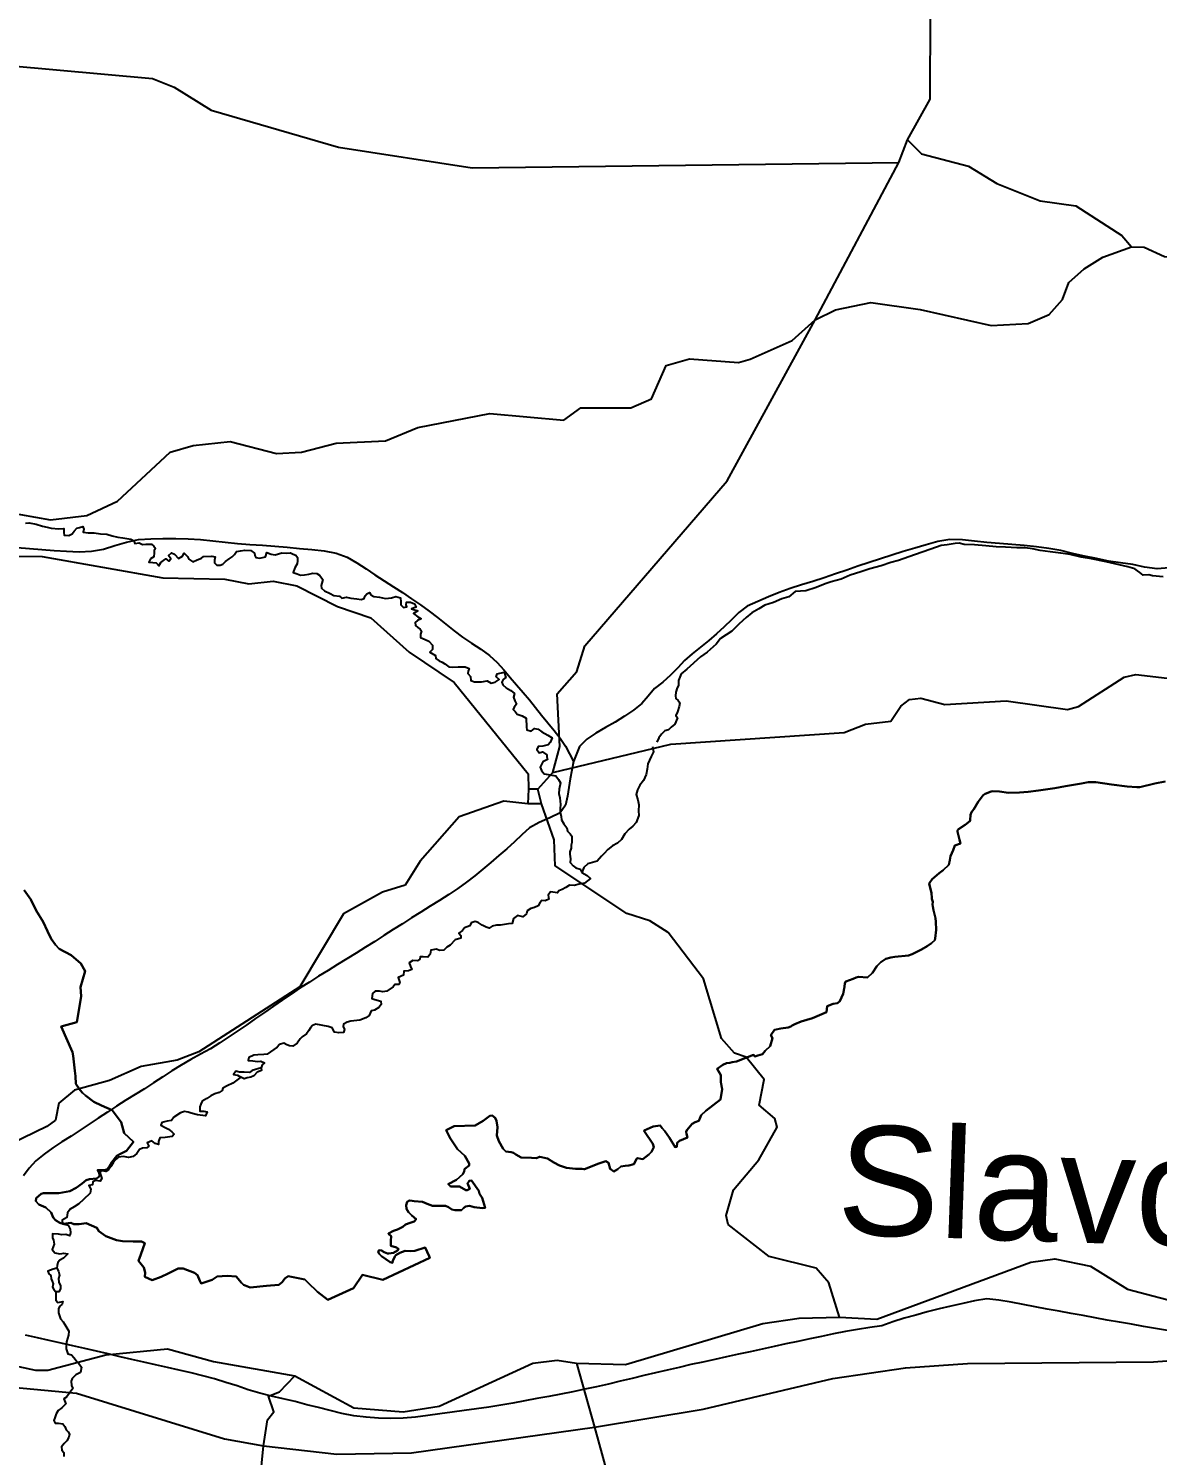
# Model space of a CAD drawing. Header units: metres. Extents: x 13.21 to 19.52, y 42.14 to 46.62.
# Drawn here: x 17.6975 to 17.9286, y 45.1507 to 45.4428 of the extents above; entities that cross this region are included whole.
import ezdxf

# ---------------------------------------------------------------- set-up
doc = ezdxf.new("R2010")
doc.units = ezdxf.units.M
doc.header["$MEASUREMENT"] = 0
for name, color, linetype in [('CESTE', 5, 'Continuous'), ('hr', 9, 'Continuous'), ('naziv_veci', 1, 'Continuous'), ('PRUGE', 7, 'Continuous'), ('RIJEKE', 4, 'Continuous')]:
    doc.layers.add(name, color=color, linetype=linetype)
doc.styles.get("Standard").update_dxf_attribs({"font": 'arial.ttf'})

msp = doc.modelspace()

# ---------------------------------------------------------------- linework, layer by layer
at = {"layer": 'CESTE'}
for p, q in [((17.87568, 45.41541), (17.87745, 45.42)), ((17.85852, 45.38317), (17.87568, 45.41541)), ((17.80178, 45.28709), (17.80484, 45.29053)), ((17.79984, 45.28709), (17.79969, 45.2841)), ((17.80178, 45.28709), (17.79984, 45.28709)), ((17.80249, 45.28413), (17.80178, 45.28709)), ((17.80249, 45.28413), (17.79969, 45.2841)), ((17.80964, 45.16962), (17.81334, 45.1565))]:
    msp.add_line(p, q, dxfattribs=at)
for points in [[(17.87745, 45.42), (17.88205, 45.42832), (17.88215, 45.44624)], [(17.66459, 45.43782), (17.72285, 45.43254), (17.72727, 45.43081), (17.7349, 45.42608), (17.76091, 45.41855), (17.78833, 45.41429), (17.87568, 45.41541)], [(17.87745, 45.42), (17.8803, 45.41715), (17.8899, 45.41461), (17.89571, 45.4111), (17.90458, 45.40753), (17.91192, 45.40651), (17.9213, 45.40047), (17.92326, 45.39809)], [(17.85852, 45.38317), (17.8627, 45.3852), (17.86995, 45.38669), (17.88, 45.38526), (17.89458, 45.38201), (17.90215, 45.38242), (17.90644, 45.38428), (17.90915, 45.38735), (17.91048, 45.3908), (17.91359, 45.39364), (17.91745, 45.39601), (17.92326, 45.39809)], [(17.92326, 45.39809), (17.92587, 45.39805), (17.93003, 45.39613), (17.93754, 45.39529), (17.94043, 45.39036), (17.94297, 45.39063), (17.94953, 45.3934), (17.95779, 45.39321)], [(17.68278, 45.34217), (17.68963, 45.34439), (17.70195, 45.34226), (17.70939, 45.34309), (17.7157, 45.34608), (17.72649, 45.3561), (17.7312, 45.35747), (17.73877, 45.35827), (17.74827, 45.35583), (17.75337, 45.35611), (17.76044, 45.35793), (17.77056, 45.35843), (17.77719, 45.36112), (17.79194, 45.36398), (17.80707, 45.36265), (17.81056, 45.36515), (17.82077, 45.36516), (17.82499, 45.36699), (17.82805, 45.3738), (17.8328, 45.37518), (17.84286, 45.37442), (17.84525, 45.37511), (17.85385, 45.37896), (17.85852, 45.38317)], [(17.80484, 45.29053), (17.80626, 45.29583), (17.80573, 45.3066), (17.80975, 45.31118), (17.81135, 45.31645), (17.84052, 45.3502), (17.85852, 45.38317)], [(17.67572, 45.33203), (17.685, 45.33484), (17.70025, 45.3347), (17.72496, 45.33035), (17.7377, 45.33012), (17.74255, 45.32913), (17.74759, 45.3297), (17.75243, 45.3287), (17.76074, 45.32453), (17.76759, 45.32221), (17.77542, 45.31512), (17.78464, 45.30894), (17.7998, 45.29026), (17.79984, 45.28709)], [(17.80484, 45.29053), (17.82897, 45.29631), (17.86445, 45.29868), (17.86886, 45.30038), (17.87404, 45.30105), (17.87604, 45.30409), (17.87786, 45.30545), (17.88019, 45.30576), (17.8851, 45.30447), (17.89764, 45.30522), (17.91016, 45.30344), (17.91245, 45.30404), (17.92178, 45.31006), (17.92416, 45.31058), (17.93172, 45.30966), (17.94443, 45.30937), (17.94669, 45.30859), (17.95358, 45.30322), (17.96105, 45.30291), (17.96434, 45.30362)], [(17.79969, 45.2841), (17.79476, 45.28466), (17.78562, 45.28144), (17.77766, 45.27238), (17.77456, 45.26747), (17.76993, 45.26601), (17.76193, 45.26157), (17.75303, 45.24668), (17.73232, 45.23336), (17.72793, 45.23165), (17.72054, 45.23032), (17.71404, 45.2275), (17.70691, 45.22551), (17.7037, 45.22283), (17.70301, 45.21935), (17.7012, 45.21806), (17.68864, 45.21199), (17.68178, 45.20963), (17.67446, 45.20464), (17.66438, 45.19916), (17.6616, 45.1962), (17.66172, 45.18813)], [(17.86354, 45.179), (17.86132, 45.18603), (17.8587, 45.18908), (17.84914, 45.19143), (17.84071, 45.19803), (17.84031, 45.19982), (17.84183, 45.20512), (17.847, 45.21124), (17.85077, 45.21792), (17.85029, 45.21971), (17.84709, 45.2224), (17.84811, 45.22768), (17.84442, 45.23225), (17.84203, 45.23304), (17.83935, 45.23607), (17.83568, 45.2483), (17.8284, 45.25775), (17.82465, 45.26014), (17.81998, 45.26166), (17.8053, 45.27144), (17.80509, 45.27675), (17.80249, 45.28413)], [(17.49393, 45.22207), (17.50836, 45.21854), (17.53558, 45.21388), (17.55014, 45.21067), (17.56384, 45.2059), (17.59451, 45.19316), (17.61734, 45.19235), (17.63203, 45.18944), (17.65263, 45.17615), (17.66543, 45.17032), (17.68464, 45.16562), (17.7073, 45.16349), (17.73761, 45.15416), (17.74559, 45.15269)], [(17.86354, 45.179), (17.87115, 45.17859), (17.90265, 45.19026), (17.90762, 45.19097), (17.91491, 45.18949), (17.92248, 45.18477), (17.93438, 45.18159), (17.94922, 45.1791), (17.96546, 45.17882)], [(17.66172, 45.18813), (17.68192, 45.17198), (17.68427, 45.17132), (17.69893, 45.16817), (17.7014, 45.1682), (17.71332, 45.17135), (17.72592, 45.17253), (17.73537, 45.16998), (17.75198, 45.16704)], [(17.80964, 45.16962), (17.81973, 45.16931), (17.84782, 45.17771), (17.85526, 45.17886), (17.86354, 45.179)], [(17.81334, 45.1565), (17.83559, 45.16023), (17.86211, 45.16648), (17.87705, 45.16867), (17.88969, 45.16956), (17.92782, 45.16988), (17.93792, 45.17066), (17.94767, 45.17267), (17.96546, 45.17882)], [(17.75198, 45.16704), (17.76411, 45.1605), (17.77415, 45.15967), (17.78152, 45.16082), (17.80073, 45.16963), (17.8057, 45.1702), (17.80964, 45.16962)], [(17.74559, 45.15269), (17.74638, 45.15805), (17.74772, 45.15965), (17.74662, 45.16288), (17.74885, 45.16374), (17.75198, 45.16704)], [(17.74559, 45.15269), (17.76063, 45.15098), (17.77587, 45.15129), (17.81334, 45.1565)], [(17.81334, 45.1565), (17.82206, 45.12475), (17.81968, 45.12237)], [(17.73585, 45.12327), (17.74488, 45.14574), (17.74559, 45.15269)]]:
    msp.add_lwpolyline(points, dxfattribs=at)
at = {"layer": 'hr'}
for points in [[(17.93019, 45.28869), (17.92807, 45.28824), (17.92497, 45.28753), (17.92436, 45.28749), (17.92241, 45.28763), (17.91917, 45.28805), (17.91597, 45.28854), (17.91504, 45.28856), (17.9144, 45.28853), (17.91302, 45.28824), (17.90978, 45.28774), (17.90757, 45.28732), (17.90427, 45.2868), (17.90216, 45.28658), (17.90039, 45.28644), (17.89814, 45.28639), (17.89626, 45.28662), (17.8949, 45.28667), (17.89457, 45.28662), (17.89332, 45.28617), (17.89295, 45.28589), (17.8919, 45.28454), (17.891, 45.28301), (17.89052, 45.28237), (17.8903, 45.28182), (17.89027, 45.28078), (17.89021, 45.28055), (17.88927, 45.27982), (17.88786, 45.27893), (17.8877, 45.27865), (17.8877, 45.27844), (17.88808, 45.27676), (17.88831, 45.27597), (17.88713, 45.27558), (17.88677, 45.27462), (17.88622, 45.27342), (17.88611, 45.27257), (17.88589, 45.27164), (17.88476, 45.27051), (17.88394, 45.26989), (17.88247, 45.26868), (17.88199, 45.26797), (17.88189, 45.2677), (17.88232, 45.26589), (17.88232, 45.26552), (17.8824, 45.26514), (17.88244, 45.26464), (17.88259, 45.26406), (17.88257, 45.26353), (17.88259, 45.26307), (17.88273, 45.26236), (17.88313, 45.26067), (17.88324, 45.25996), (17.88331, 45.25832), (17.88311, 45.25653), (17.88301, 45.25623), (17.88235, 45.25561), (17.88144, 45.25497), (17.88032, 45.25429), (17.87841, 45.25335), (17.87761, 45.25303), (17.87485, 45.25278), (17.87403, 45.25263), (17.87297, 45.25239), (17.87198, 45.25167), (17.87146, 45.25119), (17.87118, 45.25086), (17.87029, 45.24954), (17.86921, 45.24857), (17.8674, 45.2487), (17.86689, 45.24853), (17.86634, 45.24827), (17.86478, 45.24774), (17.86458, 45.24738), (17.86455, 45.24667), (17.86426, 45.24522), (17.86361, 45.24372), (17.86313, 45.24328), (17.86221, 45.24319), (17.86096, 45.24268), (17.86082, 45.24148), (17.858, 45.2402), (17.85568, 45.23953), (17.85433, 45.23901), (17.85385, 45.2387), (17.85356, 45.23852), (17.85302, 45.23834), (17.85148, 45.2381), (17.85022, 45.23785), (17.84944, 45.23676), (17.84979, 45.23615), (17.8493, 45.23448), (17.84826, 45.23356), (17.84775, 45.23284), (17.84677, 45.23262), (17.84617, 45.23242), (17.84593, 45.23276), (17.84242, 45.23138), (17.84154, 45.2312), (17.84109, 45.23107), (17.84038, 45.23102), (17.83963, 45.23071), (17.83848, 45.22986), (17.83924, 45.22856), (17.83922, 45.22715), (17.8395, 45.22571), (17.83913, 45.2236), (17.83611, 45.22127), (17.8352, 45.22036), (17.83505, 45.22003), (17.83471, 45.21919), (17.83394, 45.21892), (17.83337, 45.21861), (17.83226, 45.21729), (17.83215, 45.21699), (17.83218, 45.21659), (17.83237, 45.21579), (17.83073, 45.21511), (17.83028, 45.21474), (17.83021, 45.21392), (17.82985, 45.21384), (17.82872, 45.21571), (17.82772, 45.21709), (17.82718, 45.21773), (17.82681, 45.21827), (17.82538, 45.21809), (17.82355, 45.21727), (17.82361, 45.21702), (17.82532, 45.21452), (17.82548, 45.21385), (17.82499, 45.2129), (17.8245, 45.21233), (17.82322, 45.21136), (17.82283, 45.21146), (17.82222, 45.21156), (17.82196, 45.21142), (17.82184, 45.21112), (17.8214, 45.21035), (17.8204, 45.21008), (17.8196, 45.21), (17.81877, 45.20985), (17.81811, 45.2093), (17.81763, 45.20902), (17.81728, 45.20882), (17.81654, 45.20937), (17.8162, 45.21059), (17.81565, 45.21098), (17.81423, 45.2105), (17.81133, 45.2093), (17.81116, 45.20933), (17.81085, 45.20936), (17.80945, 45.20938), (17.8076, 45.20962), (17.80619, 45.21008), (17.80504, 45.21071), (17.80371, 45.2115), (17.80215, 45.21183), (17.80207, 45.21185), (17.80148, 45.2116), (17.80045, 45.21163), (17.79836, 45.21169), (17.79727, 45.21236), (17.79675, 45.21265), (17.7963, 45.2128), (17.79521, 45.21295), (17.79467, 45.21349), (17.79373, 45.21503), (17.79337, 45.21623), (17.79349, 45.2179), (17.7933, 45.21925), (17.79298, 45.21984), (17.79241, 45.22029), (17.7919, 45.22021), (17.79059, 45.21924), (17.78894, 45.21827), (17.78464, 45.21814), (17.78299, 45.21729), (17.78383, 45.21565), (17.78532, 45.21344), (17.78678, 45.21203), (17.7877, 45.21049), (17.78771, 45.21007), (17.78679, 45.2094), (17.78676, 45.20924), (17.78669, 45.20888), (17.78641, 45.20833), (17.78568, 45.2077), (17.78508, 45.20712), (17.7834, 45.20625), (17.7838, 45.20585), (17.78403, 45.20578), (17.78569, 45.20578), (17.78703, 45.20504), (17.78731, 45.20502), (17.78781, 45.20533), (17.78737, 45.20648), (17.78763, 45.20676), (17.7877, 45.20694), (17.78814, 45.20699), (17.78966, 45.20486), (17.78981, 45.20426), (17.79036, 45.20345), (17.79097, 45.20141), (17.79045, 45.20133), (17.78874, 45.20157), (17.78779, 45.2018), (17.78693, 45.20169), (17.7865, 45.20137), (17.78611, 45.20094), (17.78474, 45.20092), (17.78412, 45.2011), (17.78345, 45.20158), (17.78287, 45.20182), (17.78021, 45.2018), (17.7791, 45.2022), (17.77817, 45.20261), (17.77641, 45.20278), (17.77605, 45.20286), (17.7755, 45.20293), (17.77502, 45.20266), (17.77482, 45.20197), (17.77485, 45.20119), (17.77528, 45.20052), (17.77597, 45.19983), (17.77683, 45.19907), (17.77643, 45.1986), (17.77558, 45.19834), (17.77466, 45.19798), (17.77409, 45.19749), (17.77304, 45.19696), (17.77218, 45.1967), (17.77116, 45.19614), (17.7712, 45.19611), (17.77172, 45.19558), (17.77162, 45.19467), (17.77165, 45.19361), (17.77283, 45.19329), (17.77324, 45.19305), (17.77303, 45.19267), (17.77217, 45.19218), (17.77121, 45.19206), (17.77097, 45.19209), (17.77029, 45.19234), (17.76977, 45.19266), (17.76925, 45.19274), (17.76903, 45.19241), (17.76926, 45.19198), (17.76972, 45.19149), (17.77149, 45.19032), (17.77201, 45.19017), (17.77207, 45.19053), (17.77247, 45.19146), (17.77269, 45.19174), (17.77348, 45.19223), (17.77457, 45.19263), (17.77572, 45.19251), (17.77657, 45.19263), (17.77868, 45.19329), (17.77951, 45.1915), (17.77965, 45.19119), (17.77003, 45.18669), (17.76586, 45.18773), (17.76403, 45.18498), (17.75873, 45.18255), (17.75667, 45.18424), (17.75465, 45.18615), (17.75402, 45.18674), (17.75065, 45.18741), (17.74997, 45.18693), (17.74961, 45.18647), (17.7494, 45.1862), (17.74872, 45.18564), (17.7462, 45.18546), (17.74282, 45.1851), (17.74151, 45.18565), (17.74144, 45.18571), (17.74105, 45.18603), (17.73997, 45.18735), (17.73814, 45.18746), (17.73609, 45.18734), (17.73506, 45.18666), (17.73284, 45.18593), (17.73255, 45.18649), (17.73207, 45.18762), (17.73145, 45.1881), (17.72916, 45.18898), (17.72813, 45.18902), (17.72609, 45.18799), (17.72466, 45.18727), (17.72282, 45.18663), (17.72129, 45.18731), (17.72139, 45.18815), (17.7211, 45.18917), (17.71996, 45.19054), (17.72047, 45.19183), (17.72131, 45.19418), (17.72061, 45.19454), (17.71891, 45.19449), (17.71673, 45.19457), (17.71548, 45.19481), (17.7133, 45.1956), (17.71188, 45.19665), (17.71147, 45.1973), (17.70929, 45.19826), (17.70786, 45.19806), (17.70678, 45.19805), (17.70616, 45.19833), (17.70455, 45.19813), (17.70387, 45.19832), (17.703, 45.19889), (17.70254, 45.19942), (17.70208, 45.20043), (17.70104, 45.20147), (17.69962, 45.20208), (17.69897, 45.2028), (17.69903, 45.20341), (17.70006, 45.20425), (17.70057, 45.20438), (17.7009, 45.20439), (17.70195, 45.20442), (17.70371, 45.20439), (17.70594, 45.20484), (17.7072, 45.20549), (17.70845, 45.20637), (17.70925, 45.20707), (17.70999, 45.20727), (17.71142, 45.2074), (17.71182, 45.20768), (17.71209, 45.20812), (17.71186, 45.20869), (17.71158, 45.20909), (17.71203, 45.20914), (17.71283, 45.20914), (17.71347, 45.20926), (17.71404, 45.20991), (17.71454, 45.21073), (17.71556, 45.21202), (17.71634, 45.21245), (17.71751, 45.21308), (17.71898, 45.21494), (17.71703, 45.21672), (17.71645, 45.21897), (17.71461, 45.22141), (17.71242, 45.22237), (17.71082, 45.22314), (17.70916, 45.22439), (17.70856, 45.22498), (17.70807, 45.22548), (17.70714, 45.22677), (17.70709, 45.22834), (17.70696, 45.22947), (17.70665, 45.23252), (17.7065, 45.23325), (17.70416, 45.23852), (17.7074, 45.23944), (17.708, 45.24303), (17.70823, 45.24473), (17.7081, 45.24658), (17.70906, 45.24985), (17.70819, 45.25139), (17.7062, 45.25316), (17.70378, 45.2544), (17.70301, 45.25525), (17.70213, 45.25648), (17.70135, 45.25803), (17.70046, 45.25997), (17.69903, 45.26229), (17.69792, 45.26452), (17.69659, 45.26646)], [(17.69659, 45.26646), (17.69792, 45.26452), (17.69903, 45.26229), (17.70046, 45.25997), (17.70135, 45.25803), (17.70213, 45.25648), (17.70301, 45.25525), (17.70378, 45.2544), (17.7062, 45.25316), (17.70819, 45.25139), (17.70906, 45.24985), (17.7081, 45.24658), (17.70823, 45.24473), (17.708, 45.24303), (17.7074, 45.23944), (17.70416, 45.23852), (17.7065, 45.23325), (17.70665, 45.23252), (17.70696, 45.22947), (17.70709, 45.22834), (17.70714, 45.22677), (17.70807, 45.22548), (17.70856, 45.22498), (17.70916, 45.22439), (17.71082, 45.22314), (17.71242, 45.22237), (17.71461, 45.22141), (17.71645, 45.21897), (17.71703, 45.21672), (17.71898, 45.21494), (17.71751, 45.21308), (17.71634, 45.21245), (17.71556, 45.21202), (17.71454, 45.21073), (17.71404, 45.20991), (17.71347, 45.20926), (17.71283, 45.20914), (17.71203, 45.20914), (17.71158, 45.20909), (17.71186, 45.20869), (17.71209, 45.20812), (17.71182, 45.20768), (17.71142, 45.2074), (17.70999, 45.20727), (17.70925, 45.20707), (17.70845, 45.20637), (17.7072, 45.20549), (17.70594, 45.20484), (17.70371, 45.20439), (17.70195, 45.20442), (17.7009, 45.20439), (17.70057, 45.20438), (17.70006, 45.20425), (17.69903, 45.20341), (17.69897, 45.2028), (17.69962, 45.20208), (17.70104, 45.20147), (17.70208, 45.20043), (17.70254, 45.19942), (17.703, 45.19889), (17.70387, 45.19832), (17.70455, 45.19813), (17.70616, 45.19833), (17.70678, 45.19805), (17.70786, 45.19806), (17.70929, 45.19826), (17.71147, 45.1973), (17.71188, 45.19665), (17.7133, 45.1956), (17.71548, 45.19481), (17.71673, 45.19457), (17.71891, 45.19449), (17.72061, 45.19454), (17.72131, 45.19418), (17.72047, 45.19183), (17.71996, 45.19054), (17.7211, 45.18917), (17.72139, 45.18815), (17.72129, 45.18731), (17.72282, 45.18663), (17.72466, 45.18727), (17.72609, 45.18799), (17.72813, 45.18902), (17.72916, 45.18898), (17.73145, 45.1881), (17.73207, 45.18762), (17.73255, 45.18649), (17.73284, 45.18593), (17.73506, 45.18666), (17.73609, 45.18734), (17.73814, 45.18746), (17.73997, 45.18735), (17.74105, 45.18603), (17.74144, 45.18571), (17.74151, 45.18565), (17.74282, 45.1851), (17.7462, 45.18546), (17.74872, 45.18564), (17.7494, 45.1862), (17.74961, 45.18647), (17.74997, 45.18693), (17.75065, 45.18741), (17.75402, 45.18674), (17.75465, 45.18615), (17.75667, 45.18424), (17.75873, 45.18255), (17.76403, 45.18498), (17.76586, 45.18773), (17.77003, 45.18669), (17.77965, 45.19119), (17.77951, 45.1915), (17.77868, 45.19329), (17.77657, 45.19263), (17.77572, 45.19251), (17.77457, 45.19263), (17.77348, 45.19223), (17.77269, 45.19174), (17.77247, 45.19146), (17.77207, 45.19053), (17.77201, 45.19017), (17.77149, 45.19032), (17.76972, 45.19149), (17.76926, 45.19198), (17.76903, 45.19241), (17.76925, 45.19274), (17.76977, 45.19266), (17.77029, 45.19234), (17.77097, 45.19209), (17.77121, 45.19206), (17.77217, 45.19218), (17.77303, 45.19267), (17.77324, 45.19305), (17.77283, 45.19329), (17.77165, 45.19361), (17.77162, 45.19467), (17.77172, 45.19558), (17.7712, 45.19611), (17.77116, 45.19614), (17.77218, 45.1967), (17.77304, 45.19696), (17.77409, 45.19749), (17.77466, 45.19798), (17.77558, 45.19834), (17.77643, 45.1986), (17.77683, 45.19907), (17.77597, 45.19983), (17.77528, 45.20052), (17.77485, 45.20119), (17.77482, 45.20197), (17.77502, 45.20266), (17.7755, 45.20293), (17.77605, 45.20286), (17.77641, 45.20278), (17.77817, 45.20261), (17.7791, 45.2022), (17.78021, 45.2018), (17.78287, 45.20182), (17.78345, 45.20158), (17.78412, 45.2011), (17.78474, 45.20092), (17.78611, 45.20094), (17.7865, 45.20137), (17.78693, 45.20169), (17.78779, 45.2018), (17.78874, 45.20157), (17.79045, 45.20133), (17.79097, 45.20141), (17.79036, 45.20345), (17.78981, 45.20426), (17.78966, 45.20486), (17.78814, 45.20699), (17.7877, 45.20694), (17.78763, 45.20676), (17.78737, 45.20648), (17.78781, 45.20533), (17.78731, 45.20502), (17.78703, 45.20504), (17.78569, 45.20578), (17.78403, 45.20578), (17.7838, 45.20585), (17.7834, 45.20625), (17.78508, 45.20712), (17.78568, 45.2077), (17.78641, 45.20833), (17.78669, 45.20888), (17.78676, 45.20924), (17.78679, 45.2094), (17.78771, 45.21007), (17.7877, 45.21049), (17.78678, 45.21203), (17.78532, 45.21344), (17.78383, 45.21565), (17.78299, 45.21729), (17.78464, 45.21814), (17.78894, 45.21827), (17.79059, 45.21924), (17.7919, 45.22021), (17.79241, 45.22029), (17.79298, 45.21984), (17.7933, 45.21925), (17.79349, 45.2179), (17.79337, 45.21623), (17.79373, 45.21503), (17.79467, 45.21349), (17.79521, 45.21295), (17.7963, 45.2128), (17.79675, 45.21265), (17.79727, 45.21236), (17.79836, 45.21169), (17.80045, 45.21163), (17.80148, 45.2116), (17.80207, 45.21185), (17.80215, 45.21183), (17.80371, 45.2115), (17.80504, 45.21071), (17.80619, 45.21008), (17.8076, 45.20962), (17.80945, 45.20938), (17.81085, 45.20936), (17.81116, 45.20933), (17.81133, 45.2093), (17.81423, 45.2105), (17.81565, 45.21098), (17.8162, 45.21059), (17.81654, 45.20937), (17.81728, 45.20882), (17.81763, 45.20902), (17.81811, 45.2093), (17.81877, 45.20985), (17.8196, 45.21), (17.8204, 45.21008), (17.8214, 45.21035), (17.82184, 45.21112), (17.82196, 45.21142), (17.82222, 45.21156), (17.82283, 45.21146), (17.82322, 45.21136), (17.8245, 45.21233), (17.82499, 45.2129), (17.82548, 45.21385), (17.82532, 45.21452), (17.82361, 45.21702), (17.82355, 45.21727), (17.82538, 45.21809), (17.82681, 45.21827), (17.82718, 45.21773), (17.82772, 45.21709), (17.82872, 45.21571), (17.82985, 45.21384), (17.83021, 45.21392), (17.83028, 45.21474), (17.83073, 45.21511), (17.83237, 45.21579), (17.83218, 45.21659), (17.83215, 45.21699), (17.83226, 45.21729), (17.83337, 45.21861), (17.83394, 45.21892), (17.83471, 45.21919), (17.83505, 45.22003), (17.8352, 45.22036), (17.83611, 45.22127), (17.83913, 45.2236), (17.8395, 45.22571), (17.83922, 45.22715), (17.83924, 45.22856), (17.83848, 45.22986), (17.83963, 45.23071), (17.84038, 45.23102), (17.84109, 45.23107), (17.84154, 45.2312), (17.84242, 45.23138), (17.84593, 45.23276), (17.84617, 45.23242), (17.84677, 45.23262), (17.84775, 45.23284), (17.84826, 45.23356), (17.8493, 45.23448), (17.84979, 45.23615), (17.84944, 45.23676), (17.85022, 45.23785), (17.85148, 45.2381), (17.85302, 45.23834), (17.85356, 45.23852), (17.85385, 45.2387), (17.85433, 45.23901), (17.85568, 45.23953), (17.858, 45.2402), (17.86082, 45.24148), (17.86096, 45.24268), (17.86221, 45.24319), (17.86313, 45.24328), (17.86361, 45.24372), (17.86426, 45.24522), (17.86455, 45.24667), (17.86458, 45.24738), (17.86478, 45.24774), (17.86634, 45.24827), (17.86689, 45.24853), (17.8674, 45.2487), (17.86921, 45.24857), (17.87029, 45.24954), (17.87118, 45.25086), (17.87146, 45.25119), (17.87198, 45.25167), (17.87297, 45.25239), (17.87403, 45.25263), (17.87485, 45.25278), (17.87761, 45.25303), (17.87841, 45.25335), (17.88032, 45.25429), (17.88144, 45.25497), (17.88235, 45.25561), (17.88301, 45.25623), (17.88311, 45.25653), (17.88331, 45.25832), (17.88324, 45.25996), (17.88313, 45.26067), (17.88273, 45.26236), (17.88259, 45.26307), (17.88257, 45.26353), (17.88259, 45.26406), (17.88244, 45.26464), (17.8824, 45.26514), (17.88232, 45.26552), (17.88232, 45.26589), (17.88189, 45.2677), (17.88199, 45.26797), (17.88247, 45.26868), (17.88394, 45.26989), (17.88476, 45.27051), (17.88589, 45.27164), (17.88611, 45.27257), (17.88622, 45.27342), (17.88677, 45.27462), (17.88713, 45.27558), (17.88831, 45.27597), (17.88808, 45.27676), (17.8877, 45.27844), (17.8877, 45.27865), (17.88786, 45.27893), (17.88927, 45.27982), (17.89021, 45.28055), (17.89027, 45.28078), (17.8903, 45.28182), (17.89052, 45.28237), (17.891, 45.28301), (17.8919, 45.28454), (17.89295, 45.28589), (17.89332, 45.28617), (17.89457, 45.28662), (17.8949, 45.28667), (17.89626, 45.28662), (17.89814, 45.28639), (17.90039, 45.28644), (17.90216, 45.28658), (17.90427, 45.2868), (17.90757, 45.28732), (17.90978, 45.28774), (17.91302, 45.28824), (17.9144, 45.28853), (17.91504, 45.28856), (17.91597, 45.28854), (17.91917, 45.28805), (17.92241, 45.28763), (17.92436, 45.28749), (17.92497, 45.28753), (17.92807, 45.28824), (17.93019, 45.28869)]]:
    msp.add_lwpolyline(points, dxfattribs=at)
at = {"layer": 'PRUGE'}
for points in [[(17.69515, 45.3366), (17.69767, 45.33635), (17.7002, 45.33614), (17.70274, 45.33595), (17.70528, 45.3358), (17.70783, 45.33567), (17.71037, 45.3358), (17.71285, 45.33625), (17.71516, 45.33699), (17.71752, 45.33768), (17.71998, 45.33818), (17.72251, 45.33835), (17.72506, 45.33841), (17.72506, 45.33841), (17.72761, 45.3384), (17.73016, 45.33837), (17.7327, 45.33821), (17.73523, 45.33795), (17.73775, 45.33765), (17.74027, 45.3374), (17.74281, 45.33721), (17.74536, 45.33707), (17.74789, 45.33688), (17.75042, 45.33664), (17.75294, 45.33637), (17.75548, 45.33615), (17.758, 45.33591), (17.76046, 45.33541), (17.7627, 45.33458), (17.76471, 45.33345), (17.76657, 45.33222), (17.76841, 45.33097), (17.77027, 45.32974), (17.77217, 45.32855), (17.77406, 45.32733), (17.7759, 45.32609), (17.77772, 45.32482), (17.77949, 45.32354), (17.78123, 45.32222), (17.7829, 45.32086), (17.78459, 45.31951), (17.78632, 45.3182), (17.78817, 45.31696), (17.79005, 45.31573), (17.79186, 45.31448), (17.79341, 45.31305), (17.79479, 45.31154), (17.79605, 45.30997), (17.79741, 45.30846), (17.79876, 45.30692), (17.80006, 45.30538), (17.80129, 45.3038), (17.80252, 45.30223), (17.80378, 45.30066), (17.80512, 45.29914), (17.80635, 45.29756), (17.80743, 45.29593), (17.80908, 45.29278)], [(17.93097, 45.33241), (17.92852, 45.33218), (17.92597, 45.33252), (17.92354, 45.33306), (17.92105, 45.33346), (17.91855, 45.3338), (17.9161, 45.3343), (17.91366, 45.33482), (17.91122, 45.33536), (17.9088, 45.33595), (17.90634, 45.33639), (17.90383, 45.33671), (17.9013, 45.33695), (17.89877, 45.33717), (17.89624, 45.33737), (17.8937, 45.33757), (17.89118, 45.33788), (17.88866, 45.33816), (17.8861, 45.3382), (17.8861, 45.3382), (17.88363, 45.33781), (17.88125, 45.33714), (17.8789, 45.33644), (17.87656, 45.33573), (17.87424, 45.335), (17.87191, 45.33426), (17.86959, 45.3335), (17.86728, 45.33274), (17.86499, 45.33196), (17.86269, 45.33117), (17.8604, 45.33039), (17.85808, 45.32964), (17.85575, 45.32891), (17.85342, 45.32818), (17.85114, 45.32738), (17.84894, 45.32648), (17.84679, 45.3255), (17.84459, 45.32458), (17.84289, 45.32327), (17.84143, 45.32177), (17.8399, 45.32035), (17.83834, 45.31892), (17.83674, 45.31752), (17.83502, 45.31619), (17.83335, 45.31483), (17.83178, 45.31342), (17.83038, 45.31192), (17.8289, 45.31046), (17.82734, 45.30904), (17.82566, 45.30769), (17.82432, 45.30616), (17.82302, 45.30462), (17.82132, 45.30328), (17.81949, 45.30204), (17.81756, 45.30085), (17.8156, 45.29971), (17.81364, 45.29855), (17.81181, 45.29731), (17.81028, 45.29585), (17.80908, 45.29278)], [(17.80908, 45.29278), (17.80869, 45.291), (17.80838, 45.28922), (17.80809, 45.28743), (17.80783, 45.28564), (17.80738, 45.28383), (17.80635, 45.28225), (17.80419, 45.28127), (17.80201, 45.28031), (17.80003, 45.2792), (17.7985, 45.27775), (17.79697, 45.27632), (17.79539, 45.2749), (17.79378, 45.27351), (17.79215, 45.27213), (17.79052, 45.27075), (17.78886, 45.26939), (17.78717, 45.26805), (17.7854, 45.26675), (17.78354, 45.26552), (17.78163, 45.26433), (17.77971, 45.26315), (17.7778, 45.26196), (17.7759, 45.26076), (17.77402, 45.25956), (17.77213, 45.25835), (17.77024, 45.25714), (17.76835, 45.25595), (17.76646, 45.25474), (17.76455, 45.25355), (17.76264, 45.25237), (17.76071, 45.25119), (17.75879, 45.25001), (17.75687, 45.24883), (17.75498, 45.24762), (17.75311, 45.24641), (17.75126, 45.24517), (17.74943, 45.24392), (17.74761, 45.24267), (17.74578, 45.24142), (17.74395, 45.24016), (17.74214, 45.2389), (17.74032, 45.23765), (17.73849, 45.2364), (17.73663, 45.23517), (17.73471, 45.23398), (17.7327, 45.23289), (17.7307, 45.23178), (17.72874, 45.23063), (17.72685, 45.22943), (17.72497, 45.22822), (17.72309, 45.227), (17.72121, 45.2258), (17.7193, 45.22461), (17.71739, 45.22342), (17.7155, 45.22222), (17.71362, 45.22101), (17.71174, 45.21979), (17.70989, 45.21856), (17.70804, 45.21733), (17.70618, 45.2161), (17.70431, 45.21489), (17.70245, 45.21366), (17.70065, 45.21238), (17.69897, 45.21103), (17.69762, 45.20952), (17.69642, 45.20793)], [(17.93068, 45.17628), (17.9282, 45.17671), (17.92573, 45.17713), (17.92327, 45.17757), (17.9208, 45.17801), (17.91834, 45.17845), (17.91587, 45.1789), (17.91341, 45.17934), (17.91095, 45.17979), (17.90849, 45.18025), (17.90602, 45.1807), (17.90356, 45.18116), (17.90111, 45.18162), (17.89866, 45.1821), (17.89616, 45.18251), (17.89365, 45.18275), (17.89365, 45.18275), (17.89117, 45.18237), (17.88874, 45.18183), (17.88632, 45.18128), (17.88389, 45.18074), (17.88149, 45.18013), (17.87914, 45.17945), (17.87676, 45.17882), (17.87444, 45.17807), (17.87217, 45.17728), (17.86969, 45.17689), (17.8672, 45.17654), (17.86474, 45.17607), (17.86228, 45.1756), (17.85984, 45.1751), (17.85741, 45.17457), (17.85497, 45.17408), (17.85253, 45.17357), (17.8501, 45.17303), (17.84767, 45.17249), (17.84525, 45.17196), (17.84282, 45.17144), (17.84038, 45.17092), (17.83796, 45.17038), (17.83553, 45.16985), (17.8331, 45.16932), (17.83068, 45.16876), (17.82826, 45.1682), (17.82586, 45.16764), (17.82344, 45.16706), (17.82104, 45.16648), (17.81862, 45.16591), (17.81621, 45.16535), (17.81378, 45.1648), (17.81136, 45.16427), (17.80892, 45.16376), (17.80648, 45.16327), (17.80402, 45.1628), (17.80156, 45.16235), (17.7991, 45.16189), (17.79664, 45.16143), (17.79417, 45.161), (17.79169, 45.16063), (17.7892, 45.16027), (17.7867, 45.15991), (17.78421, 45.15956), (17.78171, 45.15922), (17.77921, 45.15888), (17.77672, 45.15854), (17.77419, 45.15835), (17.77166, 45.15829), (17.76911, 45.15833), (17.76659, 45.15854), (17.76408, 45.15886), (17.76162, 45.1593), (17.75922, 45.15991), (17.75684, 45.16054), (17.75443, 45.16112), (17.75205, 45.16174), (17.74964, 45.16233), (17.74723, 45.16288), (17.74481, 45.16347), (17.74246, 45.16414), (17.74019, 45.16495), (17.73787, 45.16568), (17.73552, 45.16638), (17.73316, 45.16705), (17.73075, 45.16762), (17.72833, 45.16817), (17.7259, 45.16871), (17.72348, 45.16926), (17.72106, 45.16982), (17.71864, 45.17038), (17.71623, 45.17093), (17.71381, 45.1715), (17.71139, 45.17206), (17.70898, 45.17262), (17.70656, 45.17317), (17.70414, 45.17374), (17.70172, 45.17428), (17.6993, 45.17483), (17.69687, 45.17537)]]:
    msp.add_lwpolyline(points, dxfattribs=at)
at = {"layer": 'RIJEKE'}
for points in [[(17.69686, 45.34158), (17.69761, 45.34162), (17.69761, 45.34162), (17.69901, 45.34134), (17.70037, 45.34093), (17.70126, 45.34075), (17.70214, 45.34056), (17.7037, 45.34038), (17.70469, 45.34043), (17.70469, 45.34043), (17.70469, 45.33961), (17.70478, 45.3391), (17.70572, 45.33903), (17.70642, 45.33934), (17.70681, 45.33993), (17.70734, 45.34051), (17.70789, 45.34068), (17.70862, 45.34084), (17.70862, 45.34084), (17.70878, 45.34034), (17.70869, 45.33972), (17.70967, 45.3396), (17.71089, 45.33956), (17.71223, 45.33938), (17.71351, 45.33927), (17.71459, 45.33893), (17.71577, 45.33866), (17.71681, 45.33858), (17.71845, 45.33829), (17.71905, 45.33795), (17.71921, 45.33742), (17.72013, 45.33753), (17.72013, 45.33753), (17.72081, 45.33721), (17.72146, 45.33724), (17.72266, 45.33723), (17.72266, 45.33723), (17.72314, 45.33688), (17.72346, 45.33638), (17.72323, 45.33594), (17.72317, 45.33549), (17.7231, 45.33468), (17.72242, 45.33425), (17.72213, 45.33359), (17.72293, 45.33349), (17.72361, 45.33346), (17.72417, 45.33279), (17.72456, 45.33351), (17.72508, 45.33392), (17.72557, 45.33425), (17.72557, 45.33425), (17.72622, 45.33378), (17.72662, 45.33424), (17.72616, 45.33496), (17.72675, 45.33547), (17.72675, 45.33547), (17.72734, 45.33518), (17.72815, 45.33435), (17.72897, 45.33481), (17.72937, 45.33538), (17.72937, 45.33538), (17.73003, 45.33475), (17.73029, 45.33419), (17.7311, 45.33366), (17.73197, 45.33407), (17.73289, 45.33438), (17.73329, 45.33475), (17.735, 45.33481), (17.735, 45.33481), (17.73569, 45.33463), (17.73554, 45.33397), (17.73555, 45.33343), (17.736, 45.33298), (17.73671, 45.33295), (17.73728, 45.33318), (17.73783, 45.33371), (17.73858, 45.33423), (17.73917, 45.33467), (17.73966, 45.33517), (17.74007, 45.33577), (17.7409, 45.33592), (17.74178, 45.33601), (17.74178, 45.33601), (17.743, 45.33596), (17.74371, 45.33543), (17.74379, 45.33496), (17.74404, 45.33452), (17.74484, 45.33436), (17.746, 45.33467), (17.74626, 45.33552), (17.74626, 45.33552), (17.74715, 45.33524), (17.74798, 45.33505), (17.74931, 45.33546), (17.74931, 45.33546), (17.75025, 45.3354), (17.7511, 45.33549), (17.7511, 45.33549), (17.75165, 45.33524), (17.75217, 45.33497), (17.75257, 45.33454), (17.75255, 45.33385), (17.75248, 45.33321), (17.75202, 45.33243), (17.75165, 45.33148), (17.75248, 45.33115), (17.75319, 45.33089), (17.75397, 45.33098), (17.75485, 45.33113), (17.75568, 45.3313), (17.75568, 45.3313), (17.7565, 45.33128), (17.75703, 45.33093), (17.7577, 45.32999), (17.75754, 45.32925), (17.75742, 45.32877), (17.75747, 45.32827), (17.75808, 45.32767), (17.75922, 45.32713), (17.75995, 45.32676), (17.76117, 45.32659), (17.76164, 45.32623), (17.76256, 45.32639), (17.76256, 45.32639), (17.76345, 45.32617), (17.7647, 45.32605), (17.76558, 45.32595), (17.7662, 45.32611), (17.76643, 45.32666), (17.76673, 45.3271), (17.76731, 45.32739), (17.76731, 45.32739), (17.76757, 45.32686), (17.76814, 45.32652), (17.76932, 45.32641), (17.77056, 45.32613), (17.77182, 45.32626), (17.77267, 45.32651), (17.77267, 45.32651), (17.77362, 45.32626), (17.77367, 45.32543), (17.77371, 45.32483), (17.77428, 45.32426), (17.77492, 45.32441), (17.77477, 45.32487), (17.77487, 45.32538), (17.77487, 45.32538), (17.77565, 45.32536), (17.7765, 45.32505), (17.77681, 45.32439), (17.77591, 45.32404), (17.77718, 45.32359), (17.77628, 45.32304), (17.7772, 45.32239), (17.77784, 45.32198), (17.7771, 45.32165), (17.77664, 45.32121), (17.7767, 45.32061), (17.77719, 45.32019), (17.77764, 45.31985), (17.77794, 45.31945), (17.77774, 45.31881), (17.77772, 45.31814), (17.77867, 45.31776), (17.77941, 45.31741), (17.78018, 45.31658), (17.78015, 45.31567), (17.77963, 45.31516), (17.78079, 45.31448), (17.78085, 45.31383), (17.78155, 45.31337), (17.78214, 45.31309), (17.78271, 45.31274), (17.78356, 45.31218), (17.78426, 45.3121), (17.78544, 45.31215), (17.78687, 45.31214), (17.78687, 45.31214), (17.78767, 45.31181), (17.78746, 45.31125), (17.78742, 45.31075), (17.78799, 45.31018), (17.78804, 45.30933), (17.78876, 45.30906), (17.79022, 45.3091), (17.79138, 45.30928), (17.79138, 45.30928), (17.79217, 45.30879), (17.79298, 45.30898), (17.7938, 45.30953), (17.79323, 45.31012), (17.79341, 45.31072), (17.79488, 45.31103), (17.79488, 45.31103), (17.7952, 45.30994), (17.79462, 45.30955), (17.79441, 45.309), (17.7946, 45.30845), (17.79528, 45.30787), (17.79622, 45.30727), (17.79697, 45.3067), (17.79676, 45.30596), (17.79703, 45.30519), (17.79741, 45.30449), (17.79688, 45.3039), (17.79671, 45.30341), (17.79714, 45.30303), (17.79752, 45.30249), (17.79856, 45.30215), (17.79934, 45.30166), (17.79943, 45.29981), (17.79952, 45.29923), (17.8004, 45.29899), (17.80104, 45.29953), (17.80104, 45.29953), (17.80183, 45.29939), (17.80255, 45.29884), (17.80381, 45.29819), (17.80471, 45.2976), (17.80428, 45.29667), (17.80385, 45.2962), (17.80278, 45.29593), (17.80184, 45.29583), (17.80151, 45.29521), (17.802, 45.29455), (17.80271, 45.29473), (17.80271, 45.29473), (17.80361, 45.29416), (17.80358, 45.29371), (17.80374, 45.29317), (17.80278, 45.29267), (17.80251, 45.29214), (17.8022, 45.29163), (17.80249, 45.29096), (17.80305, 45.29023), (17.8054, 45.28981), (17.80598, 45.28909), (17.80642, 45.28838), (17.80612, 45.28712), (17.80606, 45.28623), (17.80625, 45.28536), (17.80633, 45.28462), (17.80641, 45.28396), (17.80632, 45.28318), (17.80629, 45.28238), (17.80651, 45.2815), (17.80658, 45.28085), (17.80705, 45.27999), (17.80766, 45.27918), (17.80784, 45.27852), (17.80835, 45.27794), (17.80871, 45.27751), (17.80869, 45.27678), (17.8087, 45.27616), (17.80859, 45.27562), (17.80856, 45.27502), (17.80829, 45.2743), (17.80829, 45.2738), (17.80843, 45.27283), (17.80834, 45.27209), (17.80901, 45.2714), (17.80956, 45.27099), (17.81039, 45.27075), (17.81075, 45.27003)], [(17.92978, 45.33056), (17.9276, 45.33077), (17.92685, 45.33099), (17.92685, 45.33099), (17.92566, 45.33093), (17.925, 45.33146), (17.92451, 45.33182), (17.92398, 45.33221), (17.92254, 45.3326), (17.91813, 45.33361), (17.91508, 45.33426), (17.91298, 45.33461), (17.9107, 45.33513), (17.90879, 45.33539), (17.90665, 45.3357), (17.90456, 45.33596), (17.90301, 45.33631), (17.90153, 45.33649), (17.90153, 45.33649), (17.89981, 45.3365), (17.89746, 45.33666), (17.89557, 45.33671), (17.89345, 45.33692), (17.89113, 45.33713), (17.88903, 45.33721), (17.88803, 45.33745), (17.88803, 45.33745), (17.88719, 45.33739), (17.88555, 45.33713), (17.88432, 45.33697), (17.88337, 45.33666), (17.87773, 45.33468), (17.87558, 45.33393), (17.87399, 45.3335), (17.87205, 45.33285), (17.86974, 45.33219), (17.8679, 45.33162), (17.86571, 45.33094), (17.86388, 45.3301), (17.86179, 45.32953), (17.86056, 45.32913), (17.85871, 45.32837), (17.85661, 45.32773), (17.85446, 45.3276), (17.85316, 45.32649), (17.85167, 45.32604), (17.84997, 45.32533), (17.84823, 45.32478), (17.847, 45.32403), (17.84557, 45.32321), (17.84442, 45.32225), (17.84298, 45.32097), (17.84145, 45.31946), (17.83913, 45.31796), (17.83823, 45.31676), (17.83644, 45.31518), (17.83505, 45.31419), (17.83223, 45.31166), (17.83111, 45.31069), (17.83053, 45.30934), (17.83057, 45.30831), (17.83024, 45.30785), (17.83, 45.30694), (17.82996, 45.30618), (17.83002, 45.30568), (17.83051, 45.30525), (17.83083, 45.30476), (17.8307, 45.30403), (17.83037, 45.30292), (17.83003, 45.30219), (17.83035, 45.3017), (17.8298, 45.30038), (17.82907, 45.29981), (17.82849, 45.29924), (17.82778, 45.29906), (17.82705, 45.29838), (17.82649, 45.2976), (17.82608, 45.2967)], [(17.82522, 45.29583), (17.82546, 45.29475), (17.82496, 45.2938), (17.82424, 45.29229), (17.82416, 45.29118), (17.82393, 45.2901), (17.82339, 45.28887), (17.82264, 45.28792), (17.82215, 45.28699), (17.82189, 45.286), (17.82223, 45.28495), (17.82243, 45.28393), (17.82236, 45.2827), (17.82245, 45.28171), (17.82188, 45.28025), (17.82123, 45.27952), (17.82042, 45.2789), (17.81957, 45.27797), (17.81891, 45.2768), (17.81803, 45.27607), (17.81705, 45.27552), (17.81609, 45.27479), (17.81535, 45.27396), (17.81476, 45.27337), (17.81387, 45.27236), (17.81196, 45.27185), (17.81114, 45.27104), (17.81075, 45.27003)], [(17.81075, 45.27003), (17.81182, 45.26942), (17.81254, 45.26883), (17.81132, 45.26785), (17.81024, 45.26768), (17.80921, 45.26742), (17.80823, 45.26743), (17.80751, 45.26695), (17.80673, 45.26657), (17.80602, 45.26632), (17.80576, 45.26588), (17.80432, 45.26611), (17.80432, 45.26611), (17.80387, 45.26538), (17.80399, 45.2646), (17.80327, 45.26426), (17.80259, 45.26433), (17.80259, 45.26433), (17.80214, 45.26385), (17.80183, 45.26323), (17.80106, 45.26291), (17.80032, 45.2627), (17.79956, 45.26218), (17.7994, 45.26158), (17.79867, 45.26096), (17.79758, 45.26122), (17.79758, 45.26122), (17.7968, 45.26066), (17.79652, 45.25964), (17.79571, 45.25953), (17.7941, 45.25928), (17.79328, 45.25926), (17.79237, 45.25908), (17.79181, 45.25867), (17.79116, 45.25883), (17.79036, 45.25929), (17.78954, 45.25981), (17.7889, 45.26004), (17.7889, 45.26004), (17.78812, 45.25974), (17.78782, 45.25916), (17.78674, 45.25873), (17.78632, 45.25816), (17.78559, 45.25765), (17.78599, 45.25718), (17.78596, 45.25661), (17.78479, 45.25626), (17.78383, 45.25515), (17.78312, 45.25477), (17.78247, 45.25416), (17.78159, 45.25409), (17.78097, 45.25434), (17.78097, 45.25434), (17.77987, 45.25415), (17.7797, 45.25336), (17.77925, 45.25272), (17.7783, 45.25279), (17.77765, 45.2528), (17.77765, 45.2528), (17.77761, 45.25229), (17.77713, 45.25197), (17.77613, 45.25204), (17.77613, 45.25204), (17.77544, 45.25156), (17.7757, 45.25081), (17.77596, 45.25021), (17.77529, 45.24989), (17.77429, 45.24985), (17.77422, 45.24904), (17.77314, 45.24859), (17.77351, 45.24756), (17.77326, 45.24714), (17.77246, 45.24714), (17.77213, 45.24665), (17.77083, 45.24575), (17.77001, 45.24564), (17.76934, 45.24576), (17.76934, 45.24576), (17.76843, 45.24578), (17.76787, 45.24527), (17.76774, 45.24427), (17.76839, 45.24406), (17.76961, 45.24371), (17.76968, 45.24303), (17.76919, 45.24243), (17.76831, 45.24188), (17.76765, 45.24172), (17.76722, 45.24079), (17.76654, 45.24033), (17.76534, 45.23985), (17.76349, 45.2396), (17.76269, 45.23942), (17.76196, 45.23903), (17.7619, 45.2385), (17.76215, 45.23793), (17.76193, 45.23733), (17.76098, 45.23723), (17.76011, 45.23734), (17.75967, 45.23826), (17.75884, 45.23856), (17.75632, 45.23903), (17.75632, 45.23903), (17.75559, 45.23871), (17.75522, 45.23827), (17.75489, 45.23768), (17.75439, 45.23705), (17.75348, 45.23642), (17.75308, 45.236), (17.75246, 45.23511), (17.75162, 45.23452), (17.75093, 45.23457), (17.75035, 45.23477), (17.74977, 45.23509), (17.74977, 45.23509), (17.74886, 45.23485), (17.74841, 45.23427), (17.74635, 45.23288), (17.74567, 45.23282), (17.7444, 45.23275), (17.74363, 45.23266), (17.74259, 45.23216), (17.74246, 45.23155), (17.7434, 45.23149), (17.74433, 45.23139), (17.74504, 45.23146), (17.74504, 45.23146), (17.74576, 45.23109), (17.74534, 45.23068), (17.74508, 45.23007)], [(17.74095, 45.22815), (17.73932, 45.22694), (17.73812, 45.22638), (17.73724, 45.22591), (17.73711, 45.22545), (17.73651, 45.22499), (17.7356, 45.22473), (17.73478, 45.22431), (17.73397, 45.22381), (17.73303, 45.22323), (17.73274, 45.22264), (17.73253, 45.22211), (17.73257, 45.2212), (17.73338, 45.22122), (17.73338, 45.22122), (17.73403, 45.22106), (17.73369, 45.22023), (17.73208, 45.22047), (17.73078, 45.22077), (17.73014, 45.22102), (17.72939, 45.22114), (17.72939, 45.22114), (17.72858, 45.22084), (17.72724, 45.21995), (17.72678, 45.2193), (17.72587, 45.21912), (17.72478, 45.21885), (17.72457, 45.21836), (17.72548, 45.21782), (17.72616, 45.21754), (17.72683, 45.21699), (17.72732, 45.21651), (17.72686, 45.21603), (17.72547, 45.21584), (17.72434, 45.21577), (17.7241, 45.215), (17.7241, 45.21434), (17.72338, 45.21459), (17.72271, 45.21515), (17.72271, 45.21515), (17.72177, 45.21471), (17.72212, 45.21402), (17.72167, 45.21368), (17.72081, 45.21361), (17.72023, 45.21335), (17.71964, 45.21254), (17.71893, 45.21192), (17.71792, 45.21171), (17.71689, 45.21191), (17.71689, 45.21191), (17.71589, 45.21179), (17.71523, 45.21126), (17.71484, 45.2106), (17.71434, 45.20986), (17.71388, 45.20922), (17.71328, 45.20882), (17.71218, 45.20907), (17.71218, 45.20907), (17.71217, 45.20847), (17.71246, 45.20741), (17.71215, 45.20684), (17.71119, 45.20699), (17.71119, 45.20699), (17.71061, 45.20673), (17.71055, 45.20612), (17.70981, 45.20596), (17.71024, 45.20526), (17.7101, 45.2044), (17.70871, 45.20309), (17.7078, 45.2022), (17.70684, 45.2016), (17.70597, 45.20112), (17.70546, 45.20039), (17.70535, 45.19946), (17.70435, 45.19886), (17.70443, 45.19815), (17.70557, 45.19789), (17.70602, 45.19704), (17.70608, 45.1963), (17.70592, 45.19569), (17.70511, 45.19592), (17.70511, 45.19592), (17.70429, 45.1959), (17.70364, 45.196), (17.70239, 45.19611), (17.70239, 45.19611), (17.70241, 45.19528), (17.70256, 45.19478), (17.7027, 45.19397), (17.70231, 45.1929), (17.70283, 45.19219), (17.70386, 45.19202), (17.70473, 45.19216), (17.70473, 45.19216), (17.70555, 45.19198), (17.70463, 45.19113), (17.70389, 45.19067), (17.7035, 45.19022), (17.70333, 45.18959), (17.7033, 45.18906)], [(17.74508, 45.23007), (17.74326, 45.22954), (17.7427, 45.2291), (17.74163, 45.2292), (17.74163, 45.2292), (17.74069, 45.22918), (17.7399, 45.22937), (17.7399, 45.22937), (17.73943, 45.2287), (17.74023, 45.22855), (17.74095, 45.22815)], [(17.74508, 45.23007), (17.74516, 45.22949), (17.74427, 45.22917), (17.74358, 45.22845), (17.74302, 45.22814), (17.74226, 45.22799), (17.7416, 45.2278), (17.74095, 45.22815)], [(17.7033, 45.18906), (17.70252, 45.18886), (17.70144, 45.18848), (17.70164, 45.18793), (17.70205, 45.18756), (17.70212, 45.18689), (17.70235, 45.18643), (17.7025, 45.18583), (17.7024, 45.18517), (17.70263, 45.18472), (17.70304, 45.18424)], [(17.7033, 45.18906), (17.70358, 45.18843), (17.7038, 45.18763), (17.70358, 45.18692), (17.70371, 45.1862), (17.70403, 45.18545), (17.70402, 45.18485), (17.70369, 45.18421), (17.70304, 45.18424)], [(17.70304, 45.18424), (17.70305, 45.18329), (17.70308, 45.18248), (17.70347, 45.18205), (17.7045, 45.18221), (17.7045, 45.18221), (17.70436, 45.18172), (17.70387, 45.18131), (17.70362, 45.18083), (17.70361, 45.17991), (17.70401, 45.17869), (17.70458, 45.17807), (17.7049, 45.1775), (17.70532, 45.17684), (17.7057, 45.17615), (17.70567, 45.17537), (17.70526, 45.17396), (17.70516, 45.17253), (17.70555, 45.17155), (17.70626, 45.17129), (17.70675, 45.17076), (17.70743, 45.16991), (17.70778, 45.16952), (17.70833, 45.16883), (17.7081, 45.16771), (17.70714, 45.16721), (17.70638, 45.16649), (17.70624, 45.16594), (17.70625, 45.16506), (17.70653, 45.16441), (17.70526, 45.16267), (17.7047, 45.1623), (17.70511, 45.16129), (17.70431, 45.1605), (17.70356, 45.15992), (17.70311, 45.15922), (17.70286, 45.15844), (17.70265, 45.15785), (17.7029, 45.15731), (17.70358, 45.15731), (17.70358, 45.15731), (17.70449, 45.15721), (17.70494, 45.15667), (17.70519, 45.15597), (17.70556, 45.15558), (17.70589, 45.15506), (17.70574, 45.15446), (17.70535, 45.1537), (17.70479, 45.15319), (17.70424, 45.15249), (17.7043, 45.15182), (17.70469, 45.15134), (17.70469, 45.15049)]]:
    msp.add_lwpolyline(points, dxfattribs=at)

# ---------------------------------------------------------------- texts
at = {"layer": 'naziv_veci', "insert": (17.86357, 45.2185), "char_height": 0.0224579, "width": 0.2807235, "attachment_point": 1, "rotation": 357.9631}
msp.add_mtext('{\\fArial CE|b0|i0|c238|p34;Slavonski Brod}  ', dxfattribs=at)

doc.saveas('drawing.dxf')
